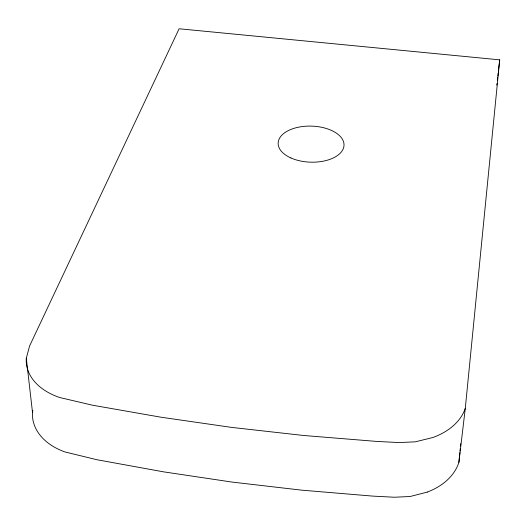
<?xml version="1.0" encoding="UTF-8"?>
<svg xmlns="http://www.w3.org/2000/svg" width="526" height="526" viewBox="0 0 526 526"><rect width="100%" height="100%" fill="white"/><g stroke="black" fill="none" stroke-linecap="round" stroke-linejoin="round"><path stroke-width="0.79" d="M427.276 492.093A69.314 49.201 6.1 0 0 458.882 462.433L459.855 452.63M460.02 450.999L460.263 448.547M460.506 446.094L460.75 443.648M497.32 79.406L497.478 77.776M498.365 68.814L498.53 67.183M458.882 462.433L465.3 408.242L499.7 59.852L179.11 28.759L29.574 346.016L26.3 358.213L32.474 412.154A67.762 46.275 -6.4 0 0 64.915 451.939L96.929 459.731L163.501 471.835L231.986 482.066L301.839 490.179L372.684 496.103L394.349 497.241L410.122 496.498L427.283 492.099M496.781 85.113L496.971 83.483M497.346 80.222L497.629 77.776M497.82 76.152L498.194 72.89M498.378 71.26L499.7 59.852M32.474 412.154L32.862 410.609M26.3 358.213A69.715 45.591 -5.8 0 0 59.517 397.472L92.464 405.198L161.022 417.217L231.585 427.395L303.587 435.482L376.623 441.413L398.958 442.563L415.211 441.847L432.885 437.514A71.372 48.537 5.6 0 0 465.3 408.242M290.963 157.984A32.947 18.035 1.8 0 0 343.734 147.241A32.947 18.035 1.8 0 0 298.584 127.174A32.947 18.035 1.8 0 0 290.963 157.984"/></g></svg>
